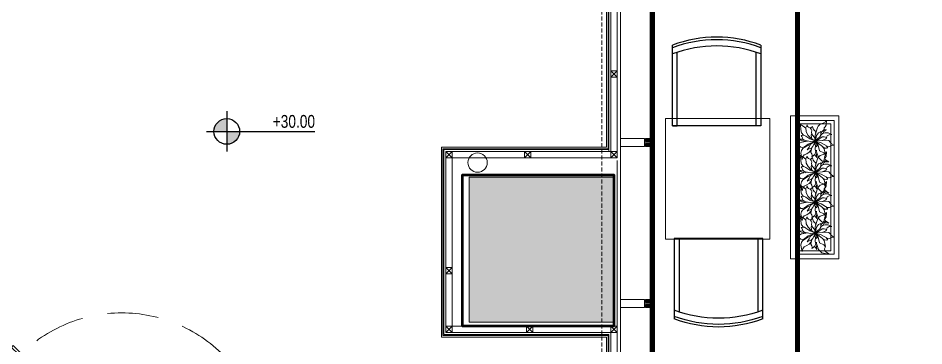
# Model space of a CAD drawing. Header units: millimetres. Extents: x 4459 to 18299, y -2909 to 3305.
# Drawn here: x 11552 to 12115, y 1462 to 1665 of the extents above; entities that cross this region are included whole.
import ezdxf
from ezdxf.enums import TextEntityAlignment as Align
from ezdxf.xclip import XClip

# ---------------------------------------------------------------- set-up
doc = ezdxf.new("R2010")
doc.units = ezdxf.units.MM
doc.header["$LTSCALE"] = 5
doc.header["$XCLIPFRAME"] = 0
for name, pattern in [('DASHEDX2', [1.5, 1, -0.5]), ('HIDDEN', [9.525, 6.35, -3.175]), ('HIDDENX2', [0.75, 0.5, -0.25])]:
    doc.linetypes.add(name, pattern=pattern)
doc.layers.get('Defpoints').update_dxf_attribs({"lineweight": 9})
for name, color, linetype, lineweight in [('141125_RT1$0$LP-CONCRETE', 4, 'Continuous', 15), ('141125_RT1$0$LP-CONCRETE_HATCH', 251, 'Continuous', 9), ('141125_RT1$0$LP-SHOPFRONT', 230, 'Continuous', 9), ('2DGORUNUS3', 41, 'Continuous', 0), ('A-_WIND----_E-', 4, 'Continuous', 13), ('LP-AREA_POLYLINE', 7, 'Continuous', 5), ('no3_ahsap kesit on', 40, 'Continuous', 20), ('no3_ahşap gorunus on kalın', 34, 'Continuous', 20), ('no3_alçıpan kesit', 210, 'Continuous', 20), ('no3_duvar kaplama', 8, 'Continuous', 9), ('no3_duvar mevcut', 4, 'Continuous', 50), ('no3_kutuprofil kesit', 74, 'Continuous', 18), ('no3_mermer gorunus on', 31, 'Continuous', 15), ('no3_seramik ön', 123, 'Continuous', 18), ('no3_tefriş izdüşüm', 87, 'Continuous', 15), ('no3_tefriş kesit ön', 24, 'Continuous', 25), ('no3_ölçü tefriş', 252, 'Continuous', 0)]:
    doc.layers.add(name, color=color, linetype=linetype, lineweight=lineweight)
for name, color, linetype in [('DY-49-Kot', 7, 'Continuous'), ('LP-DIMENSION_INT_100', 51, 'Continuous'), ('LP-RETAIL_LINE', 10, 'DASHEDX2'), ('xref_4_vitrin_kaplama$0$2DCAM', 6, 'Continuous')]:
    doc.layers.add(name, color=color, linetype=linetype)
doc.styles.add('M_1.1', font='stylu.ttf', dxfattribs={"width": 0.8, "height": 5})
doc.styles.add('ROMANSTW', font='georgia.ttf')
doc.dimstyles.new('M2', dxfattribs={"dimtxt": 6, "dimasz": 3, "dimexe": 1, "dimexo": 4, "dimgap": 3, "dimtad": 1, "dimdec": 0, "dimzin": 12, "dimdsep": 46, "dimtxsty": 'ROMANSTW', "dimblk": 'ARCHTICK', "dimcen": 0.09, "dimse1": 1, "dimse2": 1, "dimclrd": 251, "dimclre": 251, "dimclrt": 1, "dimadec": 0, "dimazin": 0, "dimtfac": 1, "dimtdec": 0, "dimtix": 1, "dimtmove": 0, "dimatfit": 3, "dimldrblk": 'ARCHTICK', "dimfxl": 1, "dimtolj": 1, "dimtzin": 0, "dimarcsym": 0})
pattern_1 = [(0, (0, 0), (0.9375, 1.875), [0, -1.875])]

# ---------------------------------------------------------------- blocks, each defined once
blk = doc.blocks.new('mgdlkgm')
at = {"layer": '141125_RT1$0$LP-CONCRETE_HATCH'}
blk.add_hatch(color=256, dxfattribs=at).paths.add_polyline_path([(62977.11, -7804.78), (62977.11, -7714.78), (63067.11, -7714.78), (63067.11, -7804.78)])
at = {"layer": '141125_RT1$0$LP-CONCRETE'}
blk.add_lwpolyline([(62977.11, -7804.78), (62977.11, -7714.78), (63067.11, -7714.78), (63067.11, -7804.78)], close=True, dxfattribs=at)
blk = doc.blocks.new('Mullion')
at = {"layer": 'A-_WIND----_E-', "lineweight": 0, "ltscale": 0.3}
h = blk.add_hatch(dxfattribs=at)
h.set_pattern_fill('DOTS', color=8, scale=30)
h.set_pattern_definition(pattern_1)
h.paths.add_polyline_path([(0, 25), (-30, 25), (-30, 10), (0, 10)])
h = blk.add_hatch(dxfattribs=at)
h.set_pattern_fill('DOTS', color=8, scale=30)
h.set_pattern_definition(pattern_1)
h.paths.add_polyline_path([(0, -25), (-30, -25), (-30, -10), (0, -10)])
at = {"layer": 'A-_WIND----_E-', "color": 8, "lineweight": 0, "ltscale": 0.3}
for points in [[(-185, 25), (-35, 25), (-35, -25), (-185, -25)], [(-35, -5), (0, -5), (0, 5), (-35, 5)], [(-30, 10), (0, 10), (0, 25), (-30, 25)], [(5, 25), (21, 25), (21, -25), (5, -25)], [(-30, -10), (0, -10), (0, -25), (-30, -25)]]:
    blk.add_lwpolyline(points, close=True, dxfattribs=at)
blk = doc.blocks.new('A$C25195F0E')
at = {"layer": 'LP-AREA_POLYLINE', "elevation": 0}
for points in [[(1241.29, 1481.77), (1740.61, 982.45), (1740.61, -260.52, 0.060132), (1740.61, -260.52), (1740.61, -260.52), (1740.61, -260.52), (1740.61, -260.52), (1740.61, -260.52), (1740.61, -260.52), (1740.61, -260.52), (1740.61, -260.52), (1740.61, -260.52, 0.142516), (363.91, -881.77), (-329.17, -187.72), (-378.67, -138.22)], [(1832.15, 631.33), (1832.15, -450.55, 0.036002), (1478.39, -517.79), (1520.47, -661.41), (1396.29, -697.8), (1431.3, -817.26), (1295.85, -880.41), (957.04, -1038.36), (957.04, -935.71), (837.04, -935.7), (837.04, -1055.7), (538.1, -1055.71), (364.23, -881.45), (364.23, -881.45, -0.142737), (1742.15, -260.52), (1742.15, 631.33)]]:
    blk.add_lwpolyline(points, format="xyb", close=True, dxfattribs=at)
blk = doc.blocks.new('KAPI1')
at = {"layer": 'no3_ahsap kesit on'}
for p, q in [((16945.47, -7443.85), (16945.47, -7445.35)), ((17033.07, -7443.85), (16945.47, -7443.85)), ((16945.47, -7445.35), (16946.67, -7445.35)), ((16946.67, -7445.35), (16946.67, -7448.35)), ((17033.07, -7443.85), (17033.07, -7448.35)), ((17034.27, -7445.35), (17033.07, -7445.35)), ((16946.67, -7448.35), (17031.87, -7448.35))]:
    blk.add_line(p, q, dxfattribs=at)
for points in [[(16951.47, -7443.35), (16951.47, -7439.45, -0.414214), (16952.07, -7438.85), (16960.21, -7438.85, -1), (16960.21, -7440.05), (16952.92, -7440.05, 0.414214), (16952.67, -7440.3), (16952.67, -7443.35)], [(16950.07, -7443.85), (16950.07, -7443.6, -0.414214), (16950.32, -7443.35), (16953.82, -7443.35, -0.414214), (16954.07, -7443.6), (16954.07, -7443.85)], [(16954.07, -7448.35), (16954.07, -7448.6, -0.414214), (16953.82, -7448.85), (16950.32, -7448.85, -0.414214), (16950.07, -7448.6), (16950.07, -7448.35)], [(16951.47, -7448.85), (16951.47, -7452.75, 0.414214), (16952.07, -7453.35), (16960.21, -7453.35, 1), (16960.21, -7452.15), (16952.92, -7452.15, -0.414214), (16952.67, -7451.9), (16952.67, -7448.85)]]:
    blk.add_lwpolyline(points, format="xyb", dxfattribs=at)
for points in [[(16938.37, -7443.85), (16938.37, -7445.35), (16944.37, -7445.35), (16944.37, -7443.85), (16938.37, -7443.85)], [(17041.37, -7443.85), (17041.37, -7445.35), (17035.37, -7445.35), (17035.37, -7443.85), (17041.37, -7443.85)], [(16938.37, -7464.25), (16938.37, -7462.75), (16944.37, -7462.75), (16944.37, -7464.25), (16938.37, -7464.25)], [(17041.37, -7464.25), (17041.37, -7462.75), (17035.37, -7462.75), (17035.37, -7464.25), (17041.37, -7464.25)]]:
    blk.add_lwpolyline(points, dxfattribs=at)
for points in [[(16943.37, -7445.35), (16943.37, -7462.75), (16947.87, -7462.75), (16947.87, -7448.35), (16946.47, -7448.35), (16946.47, -7445.35)], [(17036.37, -7445.35), (17036.37, -7462.75), (17031.87, -7462.75), (17031.87, -7448.35), (17033.27, -7448.35), (17033.27, -7445.35)]]:
    blk.add_lwpolyline(points, close=True, dxfattribs=at)
blk.add_circle((17034.68, -7444.85), 0.5, dxfattribs=at)
at = {"layer": 'no3_duvar kaplama', "linetype": 'HIDDEN'}
blk.add_line((17034.68, -7444.85), (17035.11, -7355.69), dxfattribs=at)
blk.add_arc((17034.71, -7444.93), 89.24, 89.7396, 180.2747, dxfattribs=at)
blk = doc.blocks.new('plan3')
at = {"layer": '141125_RT1$0$LP-SHOPFRONT'}
blk.add_line((27267.97, -6021.97), (27267.97, -7234.94), dxfattribs=at)
at = {"layer": '2DGORUNUS3', "linetype": 'HIDDENX2'}
blk.add_lwpolyline([(25764.4, -7970.13), (25764.4, -7930.1, -0.153565), (27237.97, -7209.02), (27237.97, -5980.3), (27603.18, -5980.3)], format="xyb", dxfattribs=at)
at = {"layer": 'A-_WIND----_E-', "color": 8, "lineweight": 0, "ltscale": 0.3, "elevation": 0}
blk.add_lwpolyline([(27249.47, -6021.04), (27249.47, -7218, 0.040135), (26824.33, -7316.16)], format="xyb", dxfattribs=at)
blk.add_lwpolyline([(27242.27, -6720.24), (27242.27, -6829.12)], dxfattribs=at)
at = {"layer": 'LP-RETAIL_LINE', "ltscale": 0.2, "const_width": 3}
blk.add_lwpolyline([(27359.51, -6343.09), (27359.51, -7424.97, 0.036002), (27005.75, -7492.21), (27047.83, -7635.83), (26923.65, -7672.22), (26958.66, -7791.68), (26823.22, -7854.83), (26484.4, -8012.79), (26484.4, -7910.13), (26364.4, -7910.13), (26364.4, -8030.13), (26065.46, -8030.13), (25891.59, -7855.87), (25891.59, -7855.87, -0.142737), (27269.51, -7234.94), (27269.51, -6343.09)], format="xyb", close=True, dxfattribs=at)
at = {"layer": 'no3_alçıpan kesit'}
for p, q in [((27242.27, -6720.24), (27242.27, -6829.12, 0)), ((27243.47, -6720.24), (27243.47, -6833.12, 0))]:
    blk.add_line(p, q, dxfattribs=at)
at = {"layer": 'no3_alçıpan kesit', "elevation": 0}
for points in [[(27242.27, -6827.92), (27139.7, -6827.92), (27139.7, -6942.84), (27242.27, -6942.84)], [(27243.47, -6829.12), (27140.9, -6829.12), (27140.9, -6941.64), (27243.47, -6941.64), (27243.47, -7115.35)], [(27242.27, -6942.84), (27242.27, -7114.15)]]:
    blk.add_lwpolyline(points, dxfattribs=at)
at = {"layer": 'no3_duvar mevcut'}
blk.add_lwpolyline([(27245.4, -6935.13), (27245.4, -6937.64), (27151.36, -6937.64), (27151.36, -6843.64), (27245.47, -6843.64), (27245.37, -6935.13)], dxfattribs=at)
at = {"layer": 'no3_kutuprofil kesit', "elevation": 0}
for points in [[(27247.47, -6778.97), (27243.47, -6778.97), (27243.47, -6782.97), (27247.47, -6782.97), (27247.47, -6778.97), (27243.47, -6782.97), (27243.47, -6778.97), (27247.47, -6782.97)], [(27144.9, -6829.12), (27140.9, -6829.12), (27140.9, -6833.12), (27144.9, -6833.12), (27144.9, -6829.12), (27140.9, -6833.12), (27140.9, -6829.12), (27144.9, -6833.12)], [(27144.9, -6901.13), (27140.9, -6901.13), (27140.9, -6905.13), (27144.9, -6905.13), (27144.9, -6901.13), (27140.9, -6905.13), (27140.9, -6901.13), (27144.9, -6905.13)], [(27144.9, -6937.64), (27140.9, -6937.64), (27140.9, -6941.64), (27144.9, -6941.64), (27144.9, -6937.64), (27140.9, -6941.64), (27140.9, -6937.64), (27144.9, -6941.64)], [(27195.1, -6937.64), (27191.1, -6937.64), (27191.1, -6941.64), (27195.1, -6941.64), (27195.1, -6937.64), (27191.1, -6941.64), (27191.1, -6937.64), (27195.1, -6941.64)], [(27247.47, -6937.64), (27243.47, -6937.64), (27243.47, -6941.64), (27247.47, -6941.64), (27247.47, -6937.64), (27243.47, -6941.64), (27243.47, -6937.64), (27247.47, -6941.64)]]:
    blk.add_lwpolyline(points, dxfattribs=at)
at = {"layer": 'no3_kutuprofil kesit'}
for points in [[(27193.89, -6829.12), (27189.89, -6829.12), (27189.89, -6833.12), (27193.89, -6833.12), (27193.89, -6829.12), (27189.89, -6833.12), (27189.89, -6829.12), (27193.89, -6833.12)], [(27247.47, -6829.12), (27243.47, -6829.12), (27243.47, -6833.12), (27247.47, -6833.12), (27247.47, -6829.12), (27243.47, -6833.12), (27243.47, -6829.12), (27247.47, -6833.12)]]:
    blk.add_lwpolyline(points, dxfattribs=at)
at = {"layer": 'no3_mermer gorunus on', "color": 3}
blk.add_circle((27160.72, -6836.02), 6, dxfattribs=at)
at = {"layer": 'no3_seramik ön'}
for p, q in [((27240.77, -6722.94, 0), (27240.77, -6826.42, 0)), ((27241.77, -6721.94), (27241.77, -6827.42, 0)), ((27240.77, -6826.42, 0), (27138.2, -6826.42, 0)), ((27138.2, -6826.42, 0), (27138.2, -6944.34)), ((27241.77, -6827.42, 0), (27139.2, -6827.42, 0)), ((27139.2, -6827.42, 0), (27139.2, -6943.34)), ((27138.2, -6944.34), (27240.77, -6944.34)), ((27139.2, -6943.34), (27241.77, -6943.34)), ((27240.77, -6944.34), (27240.77, -7112.65, 0)), ((27241.77, -6943.34), (27241.77, -7113.65))]:
    blk.add_line(p, q, dxfattribs=at)
at = {"layer": 'no3_ölçü tefriş', "elevation": 0}
blk.add_lwpolyline([(26889.96, -6116), (26945.11, -6171.15), (27058.94, -6059.17), (27247.47, -6059.17), (27247.47, -6829.12)], dxfattribs=at)
at = {"layer": 'no3_ölçü tefriş'}
for points in [[(27243.47, -6833.12), (27144.9, -6833.12), (27144.9, -6937.64), (27151.9, -6937.64)], [(27247.47, -6834.61), (27247.47, -7115.35)]]:
    blk.add_lwpolyline(points, dxfattribs=at)
at = {"layer": 'xref_4_vitrin_kaplama$0$2DCAM'}
blk.add_line((27267.97, -6021.04, 0), (27267.97, -7234.01, 0), dxfattribs=at)
at = {"layer": 'A-_WIND----_E-'}
ref = blk.add_blockref('Mullion', (27267.97, -6823.54, 0), dxfattribs=dict(at, xscale=0.1, yscale=0.1, zscale=0.1))
XClip(ref).set_block_clipping_path([(-22651.8683022803, -11465.8578292649), (3508.0003322479, 14096.5087822975)])
ref = blk.add_blockref('Mullion', (27267.97, -6923.54, 0), dxfattribs=dict(at, xscale=0.1, yscale=0.1, zscale=0.1))
XClip(ref).set_block_clipping_path([(-22651.8683022838, -10465.8578292645), (3508.0003322444, 15096.5087822978)])
at = {"layer": 'LP-DIMENSION_INT_100', "color": 0}
ref = blk.add_blockref('mgdlkgm', (-35821.71, 869.66), dxfattribs=at)
XClip(ref).set_block_clipping_path([(60824.4977743, -8839.7825836436), (63440.4846377529, -6283.5459224874)])
at = {"layer": 'no3_ahşap gorunus on kalın'}
ref = blk.add_blockref('A$C25195F0E', (25527.36, -6974.42), dxfattribs=at)
XClip(ref).set_block_clipping_path([(-524.5749777342, -995.7045508397), (2091.4118857187, 1560.5321103166)])
at = {"layer": 'no3_ölçü tefriş', "color": 3, "rotation": 315}
blk.add_blockref('KAPI1', (20158.53, 10291.13), dxfattribs=at)
blk = doc.blocks.new('olea')
at = {"layer": 'no3_tefriş kesit ön'}
for p, q in [((12418.24, 3977.25), (12468.24, 3977.25)), ((12468.24, 3974.25), (12422.62, 3974.25)), ((12468.24, 3977.25), (12468.24, 3974.25)), ((12468.24, 3925.25), (12422.62, 3925.25)), ((12468.24, 3922.25), (12468.24, 3925.25))]:
    blk.add_line(p, q, dxfattribs=at)
blk.add_lwpolyline([(12468.24, 3977.25), (12468.24, 3922.25), (12418.24, 3922.25)], dxfattribs=at)
for centre in [(12491.37, 3949.75), (12492.97, 3949.75), (12496.8, 3949.75)]:
    blk.add_arc(centre, 78.12, 159.3903, 200.6097, dxfattribs=at)
blk = doc.blocks.new('dıs mekan')
at = {"layer": 'no3_mermer gorunus on', "elevation": 0}
blk.add_lwpolyline([(19416.22, -8287.51), (19416.22, -8362.51), (19481.22, -8362.51), (19481.22, -8287.51)], close=True, dxfattribs=at)
at = {"rotation": 269.9999251041265}
blk.add_blockref('olea', (15498.43, 4176.18, 0), dxfattribs=at)
at = {"xscale": -1, "rotation": 269.9999251041265}
blk.add_blockref('olea', (15499.48, -20830.35, 0), dxfattribs=at)
blk = doc.blocks.new('KUST')
for p, q in [((-239.685, 336.1335), (-188.841, 298.3176)), ((-239.685, 336.1335), (-230.5524, 293.5158)), ((-230.5524, 293.5158), (-228.4788, 238.8108)), ((-228.4788, 238.8108), (-205.3482, 189.6309)), ((-188.841, 298.3176), (-145.0284, 287.3016)), ((-145.0284, 287.3016), (-100.7124, 274.3698)), ((-100.7124, 274.3698), (-63.8991, 204.2265)), ((-63.8991, 204.2265), (-48.8157, 155.9439)), ((-49.3332, 148.7067), (-43.5333, 227.9823)), ((-43.5333, 227.9823), (-23.2542, 259.9023)), ((-23.2542, 259.9023), (11.8653, 211.821)), ((-17.6787, 254.2578), (6.276, 279.9246)), ((-3.108, 385.9107), (13.8705, 328.9788)), ((-3.108, 385.9107), (58.5939, 322.2954)), ((6.276, 279.9246), (13.8705, 328.9788)), ((11.8653, 211.821), (26.7381, 170.7069)), ((58.5939, 322.2954), (86.6502, 262.1292)), ((77.2065, 158.187), (92.148, 202.1874)), ((86.6502, 262.1292), (92.148, 202.1874)), ((91.5894, 226.8426), (125.226, 247.6959)), ((124.4295, 182.1168), (163.8291, 272.1429)), ((125.226, 247.6959), (136.3314, 283.3464)), ((134.5461, 313.5705), (156.5415, 256.9062)), ((134.5461, 313.5705), (136.3314, 283.3464)), ((163.8291, 272.1429), (195.8727, 282.5934)), ((195.8727, 282.5934), (210.402, 313.0074)), ((210.402, 313.0074), (233.5008, 349.7589)), ((233.5008, 349.7589), (324.2022, 394.0086)), ((282.0237, 180.375), (304.4313, 235.3593)), ((295.926, 306.7908), (302.9253, 365.9202)), ((295.926, 306.7908), (304.4313, 235.3593)), ((302.9253, 365.9202), (324.2022, 394.0086)), ((-537.8676, 92.1822), (-503.4711, 23.4489)), ((-537.8676, 92.1822), (-463.362, 42.1554)), ((-503.4711, 23.4489), (-455.6715, -41.7687)), ((-463.362, 42.1554), (-434.0514, 39.6126)), ((-434.0514, 39.6126), (-403.9215, 49.5621)), ((-403.9215, 49.5621), (-374.8854, 71.5005)), ((-374.8854, 71.5005), (-341.4504, 80.271)), ((-358.7583, 88.0074), (-229.3899, 109.6617)), ((-358.7583, 88.0074), (-310.0158, 66.0072)), ((-310.0158, 66.0072), (-233.4045, 0.1647)), ((-244.2306, 189.663), (-184.0665, 173.124)), ((-244.2306, 189.663), (-239.1174, 162.3573)), ((-239.1174, 162.3573), (-222.4227, 129.9063)), ((-233.4045, 0.1647), (-104.4477, 15.573)), ((-229.3899, 109.6617), (-170.6724, 96.4188)), ((-222.4227, 129.9063), (-187.4313, 100.788)), ((-205.3482, 189.6309), (-82.8231, 96.9543)), ((-170.6724, 96.4188), (-11.1693, 3.2088)), ((-104.4477, 15.573), (-11.1693, 3.2088)), ((-103.8069, 15.2436), (-102.168, 14.9529)), ((-93.9786, 13.4904), (-90.7011, 12.9066)), ((-84.1506, 11.7402), (-77.6001, 10.5738)), ((-82.8231, 96.9543), (-5.4015, 0.8193)), ((-74.3223, 9.9837), (-26.889, 1.5219)), ((-69.1038, -9.9426), (0, 0)), ((-54.0846, 171.0501), (-47.685, 172.728)), ((-49.3332, 148.7067), (0, 0)), ((-7.1364, -16.143), (3.7995, 0.5379)), ((-5.8866, -3.7812), (3.7995, 0.5379)), ((-1.6707, -1.0344), (0, 0.0009)), ((0, 0), (4.8021, 74.922)), ((4.8021, 74.922), (26.7381, 170.7069)), ((7.4709, 8.9997), (28.0566, 56.4675)), ((10.5516, 5.079), (104.7273, 68.3943)), ((17.4273, 1.8357), (124.7544, 38.8617)), ((28.0566, 56.4675), (47.4564, 122.9415)), ((43.1214, -0.966), (84.7413, 11.9958)), ((47.4564, 122.9415), (72.0612, 153.9483)), ((72.0612, 153.9483), (109.749, 174.0645)), ((84.7413, 11.9958), (97.8243, 1.1055)), ((97.8243, 1.1055), (122.4015, -6.7728)), ((104.7273, 68.3943), (143.8662, 129.8148)), ((109.749, 174.0645), (145.1205, 187.4358)), ((124.7544, 38.8617), (258.8289, 151.7829)), ((143.8662, 129.8148), (145.1205, 187.4358)), ((161.5494, 68.1771), (192.8925, 83.3337)), ((164.136, 72.5508), (165.4038, 69.1908)), ((192.8925, 83.3337), (220.4775, 63.9702)), ((203.5905, -12.0759), (247.0278, 9.549)), ((220.4775, 63.9702), (263.7864, 54.8676)), ((247.0278, 9.549), (278.2563, 7.5096)), ((258.8289, 151.7829), (282.0237, 180.375)), ((263.7864, 54.8676), (323.7306, 60.3606)), ((278.2563, 7.5096), (311.49, -2.1903)), ((292.392, 2.7375), (306.972, 15.042)), ((306.972, 15.042), (323.7306, 60.3606)), ((-455.6715, -41.7687), (-359.6967, -80.0241)), ((-359.6967, -80.0241), (-226.8171, -71.7705)), ((-346.3254, -115.3953), (-285.5667, -97.4121)), ((-346.3254, -115.3953), (-308.3496, -119.7579)), ((-308.3496, -119.7579), (-266.3862, -133.7289)), ((-288.5787, -210.7407), (-264.537, -130.7739)), ((-288.5787, -210.7407), (-265.7958, -188.3949)), ((-285.5667, -97.4121), (-242.427, -73.5558)), ((-265.7958, -188.3949), (-229.3257, -187.0125)), ((-264.537, -130.7739), (-224.2125, -89.502)), ((-229.3257, -187.0125), (-191.8533, -189.4617)), ((-226.8171, -71.7705), (-198.8706, -67.0533)), ((-224.2125, -89.502), (-172.0182, -77.8587)), ((-203.6997, -52.3752), (-191.6472, -81.006)), ((-191.8533, -189.4617), (-157.4889, -172.2633)), ((-174.1515, -225.744), (-144.3603, -162.6024)), ((-172.0182, -77.8587), (-84.1506, -38.6787)), ((-157.4889, -172.2633), (-105.4458, -131.5797)), ((-127.542, -21.1785), (-104.1639, -8.9058)), ((-127.542, -21.1785), (-68.733, -42.5835)), ((-114.0516, -150.6387), (-88.2201, -100.8933)), ((-114.0516, -150.6387), (-107.2401, -200.0085)), ((-112.0101, -244.2285), (-69.5433, -179.8896)), ((-104.1639, -8.9058), (-69.1038, -9.9426)), ((-92.0517, -101.8983), (-88.2201, -100.8933)), ((-88.2201, -100.8933), (-37.4082, -52.7826)), ((-69.5433, -179.8896), (-21.1485, -130.3644)), ((-68.733, -42.5835), (-6.6879, -4.1427)), ((-37.4082, -52.7826), (-9.2376, -16.3308)), ((-27.96, -205.8129), (-23.2542, -133.761)), ((-26.2023, -274.9215), (1.9638, -179.2833)), ((-25.1676, -177.4407), (-10.3818, -179.8623)), ((-21.1485, -130.3644), (2.2014, -7.8531)), ((-10.3818, -179.8623), (1.062, -179.3244)), ((-4.2066, -0.6042), (-0.888, -1.2612)), ((-1.1673, -29.2785), (1.9638, -179.2833)), ((2.019, -6.7131), (31.3524, -104.3151)), ((2.4309, -1.9182), (14.0442, -4.2168)), ((2.4309, -5.2506), (27.2325, -22.6113)), ((7.956, -0.1785), (43.1214, -0.966)), ((11.8197, -12.9525), (88.884, -97.41)), ((14.319, -11.6067), (64.8423, -52.5606)), ((31.3524, -104.3151), (111.5433, -230.6055)), ((64.8423, -52.5606), (105.6429, -52.0914)), ((66.7878, -161.9088), (92.4639, -282.6738)), ((71.4615, -53.5707), (96.2541, -70.9251)), ((73.1187, -179.5578), (76.4283, -177.777)), ((88.884, -97.41), (180.3042, -157.3242)), ((96.2541, -70.9215), (175.818, -101.2071)), ((105.6429, -52.0914), (154.8066, -41.6703)), ((122.4015, -6.7728), (182.1261, -23.8449)), ((154.8066, -41.6703), (182.1261, -23.8449)), ((163.1883, -17.2257), (203.5905, -12.0759)), ((175.818, -101.2071), (267.1785, -114.0747)), ((180.3042, -157.3242), (205.98, -177.189)), ((205.98, -177.189), (225.0918, -211.0542)), ((218.8431, -199.6125), (284.7201, -219.9669)), ((267.1785, -114.0747), (358.9785, -81.8115)), ((301.5429, -221.6928), (380.9511, -196.7721)), ((311.49, -2.1903), (338.6721, -27.7977)), ((338.6721, -27.7977), (364.7508, -41.4207)), ((344.7786, -86.7645), (406.9977, -124.4613)), ((358.9785, -81.8115), (399.7149, -34.2933)), ((364.7508, -41.4207), (399.7149, -34.2933)), ((380.9511, -196.7721), (433.548, -178.8825)), ((406.9977, -124.4613), (477.6765, -175.4928)), ((433.548, -178.8825), (477.6765, -175.4928)), ((-264.9765, -425.5371), (-213.9768, -393.7455)), ((-213.9768, -393.7455), (-186.1356, -351.6588)), ((-186.1356, -351.6588), (-185.481, -283.9599)), ((-185.481, -283.9599), (-174.1515, -225.744)), ((-125.5371, -403.2852), (-74.6292, -363.3315)), ((-112.0101, -244.2285), (-107.2401, -200.0085)), ((-74.6292, -363.3315), (-48.2025, -323.6619)), ((-48.2025, -323.6619), (-27.96, -205.8129)), ((-26.2023, -274.9215), (-24.2247, -321.4668)), ((-24.2247, -321.4668), (-3.1995, -354.8265)), ((-3.1995, -354.8265), (30.1302, -372.6861)), ((30.1302, -372.6861), (55.9893, -408.8724)), ((63.0204, -435.6744), (96.4464, -336.8751)), ((78.6165, -214.959), (95.3157, -238.9551)), ((92.4639, -282.6738), (98.3919, -297.4869)), ((95.3157, -238.9551), (141.5133, -290.268)), ((96.4464, -336.8751), (98.3919, -297.4869)), ((113.8368, -228.1632), (146.6952, -239.8017)), ((141.5133, -290.268), (171.5196, -311.046)), ((145.7613, -240.603), (171.5196, -311.046)), ((146.6952, -239.8017), (173.5887, -240.9324)), ((173.5887, -240.9324), (207.6462, -238.1379)), ((207.6462, -238.1379), (235.1349, -249.3438)), ((225.0918, -211.0542), (235.1349, -249.3438)), ((284.7201, -219.9669), (301.5429, -221.6928)), ((-264.9765, -425.5371), (-200.7018, -420.9549)), ((-200.7018, -420.9549), (-125.5371, -403.2852)), ((55.9893, -408.8724), (63.0204, -435.6744))]:
    blk.add_line(p, q)
blk = doc.blocks.new('saksı')
blk.add_lwpolyline([(18781.8, -7859.99), (18702.8, -7859.99), (18702.8, -7839.99), (18781.8, -7839.99), (18781.8, -7859.99)])
at = {"layer": 'no3_ahşap gorunus on kalın'}
for points in [[(18786.8, -7864.99), (18697.8, -7864.99), (18697.8, -7834.99), (18786.8, -7834.99)], [(18783.8, -7861.99), (18700.8, -7861.99), (18700.8, -7837.99), (18783.8, -7837.99)]]:
    blk.add_lwpolyline(points, close=True, dxfattribs=at)
at = {"layer": 'no3_tefriş izdüşüm', "color": 68, "lineweight": 9, "xscale": -0.02819861025324538, "yscale": 0.02819861025324538, "zscale": 0.02819861025324538, "rotation": 202.4643433134551}
for p in [(18714, -7850.47), (18733.15, -7850.47), (18751.67, -7850.47), (18771.08, -7850.47)]:
    blk.add_blockref('KUST', p, dxfattribs=at)
blk = doc.blocks.new('Kot işareti-Plan')
at = {"layer": 'DY-49-Kot'}
h = blk.add_hatch(color=256, dxfattribs=at)
h.dxf.hatch_style = 1
h.paths.add_polyline_path([(0, 0.35, 0.414214), (-0.35, 0), (0, 0)])
h.paths.add_polyline_path([(0.35, 0), (0, 0), (0, -0.35, 0.414214)])
for points in [[(0, 0.55), (0, -0.55)], [(-0.55, 0), (2.4, 0)]]:
    blk.add_lwpolyline(points, dxfattribs=at)
blk.add_circle((0, 0), 0.35, dxfattribs=at)
at = {"layer": 'DY-49-Kot', "style": 'M_1.1', "width": 0.8}
for tag, p in [('İNCEKOT', (2.409, 0.1)), ('KABAKOT', (2.408, -0.404))]:
    blk.add_attdef(tag, text='', height=0.35, dxfattribs=at).set_placement(p, align=Align.RIGHT)
blk = doc.blocks.new('RRR')
at = {"xscale": 22.76837192191504, "yscale": 22.76837192191504, "zscale": 22.76837192191504}
blk.add_blockref('Kot işareti-Plan', (28530.81, -6795.48), dxfattribs=at).add_auto_attribs({'İNCEKOT': '+30.00'})
blk = doc.blocks.new('_ArchTick')
at = {"color": 0, "linetype": 'ByBlock', "const_width": 0.15}
blk.add_lwpolyline([(-0.5, -0.5), (0.5, 0.5)], dxfattribs=at)
blk = doc.blocks.new('*D226')
at = {"color": 251, "lineweight": -2, "ltscale": 5, "transparency": 16777216}
blk.add_line((11557.2, 1830.67), (11367.89, 1641.01), dxfattribs=at)
at = {"layer": 'Defpoints', "color": 0, "ltscale": 5, "transparency": 16777216}
for p in [(11597.52, 1790.42), (11367.89, 1641.01), (11378.55, 1630.37)]:
    blk.add_point(p, dxfattribs=at)
at = {"color": 251, "lineweight": -2, "ltscale": 5, "transparency": 16777216, "xscale": 3, "yscale": 3, "zscale": 3}
for p, rotation in [((11557.2, 1830.67), 45.0535748549563), ((11367.89, 1641.01), 225.0535748549563)]:
    blk.add_blockref('_ArchTick', p, dxfattribs=dict(at, rotation=rotation))
at = {"color": 1, "ltscale": 5, "true_color": 0xff0000, "transparency": 16777216, "insert": (11458.22, 1740.16), "char_height": 6, "attachment_point": 5, "rotation": 45.0536, "style": 'ROMANSTW'}
blk.add_mtext('\\A1;268', dxfattribs=at)

msp = doc.modelspace()

# ---------------------------------------------------------------- block references
for name, p in [('plan3', (-15322.97, 8411.55)), ('RRR', (-16848.93, 8390.34))]:
    msp.add_blockref(name, p)
at = {"layer": 'no3_mermer gorunus on', "color": 3, "rotation": 90.00000000000001}
msp.add_blockref('saksı', (4197.32, -17182.13), dxfattribs=at)
at = {"layer": 'no3_ölçü tefriş', "rotation": 7.489588767612865e-05}
msp.add_blockref('dıs mekan', (-7461.8, 9890.5, 0), dxfattribs=at)

# ---------------------------------------------------------------- dimensions: what is measured, and where the dimension line sits
at = {"ltscale": 5}
dim = msp.add_linear_dim(base=(11367.89, 1641.01), p1=(11597.52, 1790.42), p2=(11378.55, 1630.37), angle=45.0536, dimstyle='M2', dxfattribs=at)
dim.commit()
dim.dimension.update_dxf_attribs({"geometry": '*D226', "text_midpoint": (11458.22, 1740.16)})

doc.saveas('drawing.dxf')
